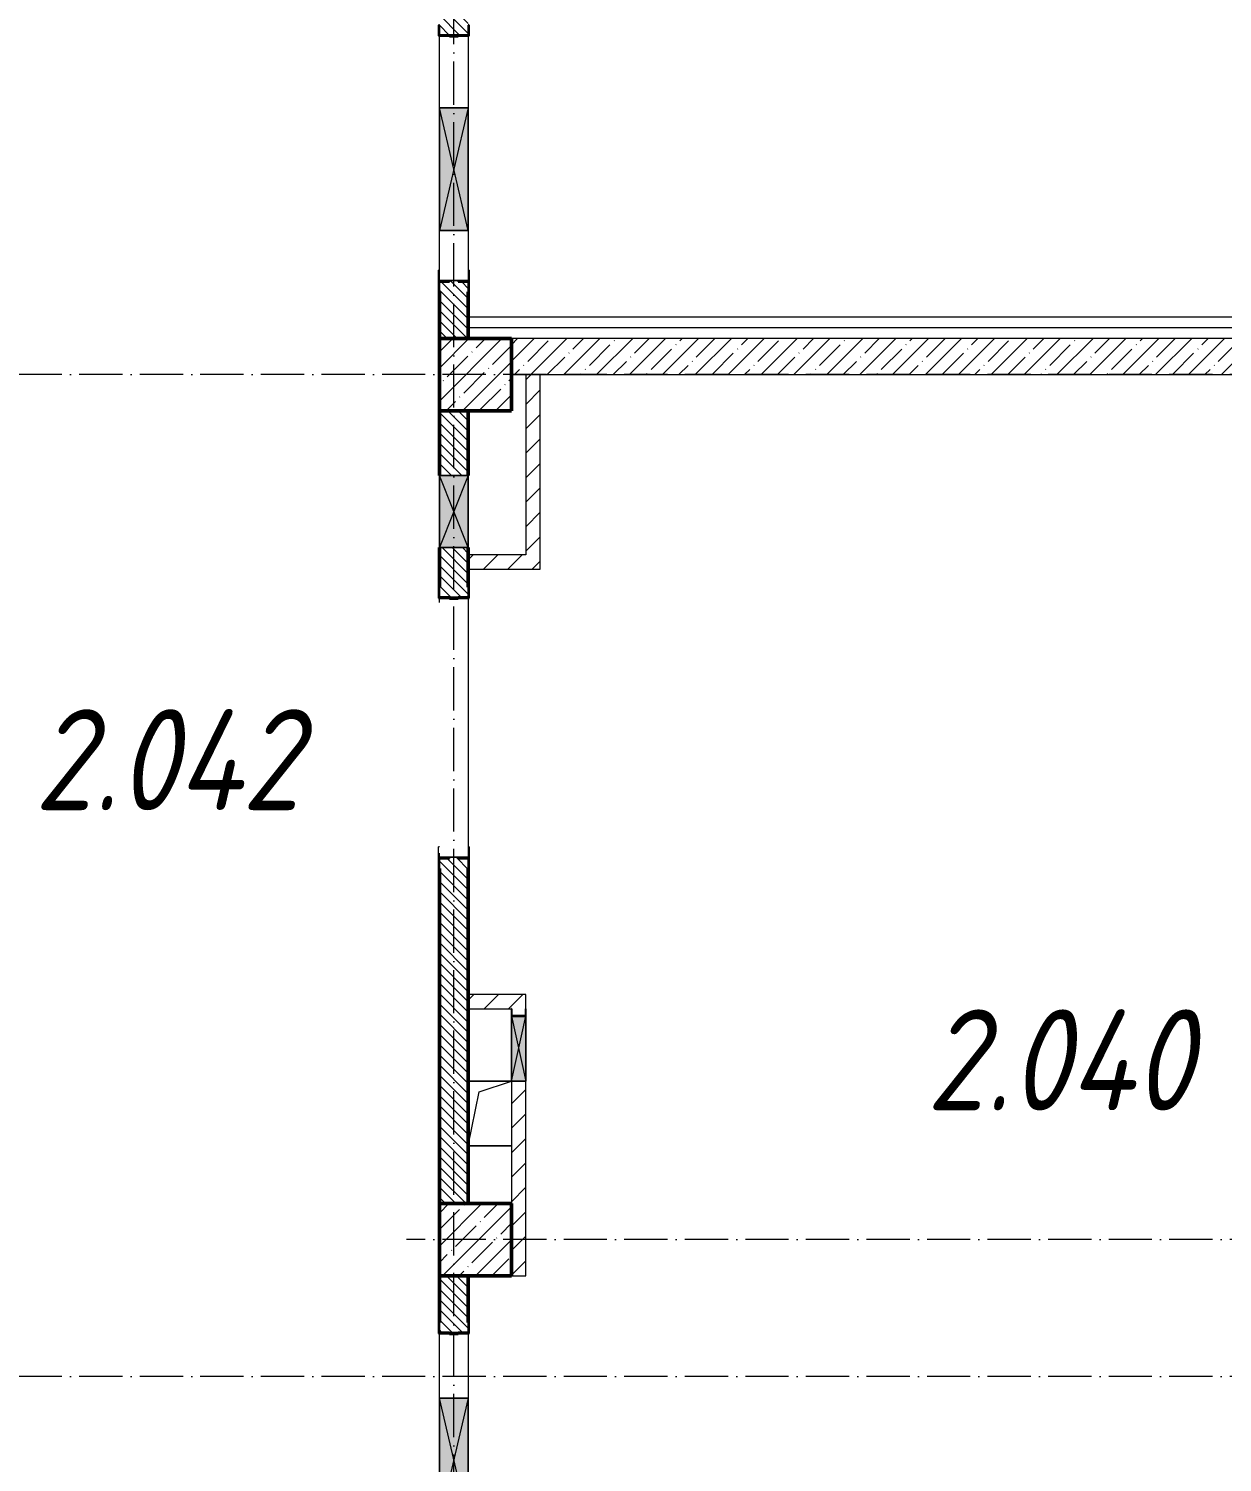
# Model space of a CAD drawing. Header units: millimetres. Extents: x -12989 to 629078, y -109036 to 555275.
# Drawn here: x 606969 to 615249, y 99571 to 109515 of the extents above; entities that cross this region are included whole.
import ezdxf

# ---------------------------------------------------------------- set-up
doc = ezdxf.new("R2010")
doc.units = ezdxf.units.MM
doc.linetypes.add('50_200_ШТРИХ_1Т_ш5_п1_п1_', pattern=[700, 500, -100, 0, -100])
for name, color, linetype, lineweight in [('A-DETL-____-OTLN-4', 7, 'Continuous', 18), ('A-DETL-GENF-OTLN', 7, 'Continuous', 9), ('A-FLOR-____-OTLN', 7, 'Continuous', 9), ('A-GENM-____-MCUT', 7, 'Continuous', 25), ('A-GENM-____-OTLN', 7, 'Continuous', 9), ('A-GENM-____-OTLN-1', 7, 'Continuous', 25), ('A-GLAZ-____-OTLN', 7, 'Continuous', 9), ('A-WALL-____-MCUT-1', 7, 'Continuous', 9), ('A-WALL-____-MCUT-2', 7, 'Continuous', 50), ('A-WALL-____-PATT-1', 7, 'Continuous', 9), ('A-WALL-FNSH-MCUT-1', 7, 'Continuous', 9), ('I-WALL-____-OTLN', 7, 'Continuous', 9), ('S-COLS-____-MCUT', 7, 'Continuous', 50), ('S-COLS-____-OTLN', 7, 'Continuous', 9), ('S-GRID-____-OTLN-1', 7, '50_200_ШТРИХ_1Т_ш5_п1_п1_', 9), ('Марки помещений', 7, 'Continuous', 9)]:
    doc.layers.add(name, color=color, linetype=linetype, lineweight=lineweight)
doc.styles.add('ISOCPEUR_I_3', font='isocpeui.ttf', dxfattribs={"width": 0.85, "height": 2.2})
pattern_1 = [(45, (516567.8, 90784.41), (-84.85281, 84.85281), [])]
pattern_2 = [(135, (516567.8, 90784.41), (-35.35534, -35.35534), [])]

# ---------------------------------------------------------------- blocks, each defined once
blk = doc.blocks.new('BSC_Колонна _Прямоугольная - 500х500-V25-АР1_План отверстий 2 этажа в осях 1-64_А-ГГ')
at = {"layer": 'S-COLS-____-OTLN'}
h = blk.add_hatch(dxfattribs=at)
h.set_pattern_fill('FP_54', color=256, style=0, pattern_type=2)
h.set_pattern_definition([(45, (-93500, -16331.04), (-114.04925, 114.04925), []), (45, (-93385.95, -16331.04), (-114.04925, 114.04925), [201.613, -40.323, 3.353, -36.97])])
h.paths.add_polyline_path([(-250, -250), (250, -250), (250, 250), (-250, 250)], flags=0)
at = {"layer": 'S-COLS-____-MCUT'}
for p, q in [((250, 250), (-250, 250)), ((-250, 250), (-250, -250)), ((250, -250), (250, 250)), ((-250, -250), (250, -250))]:
    blk.add_line(p, q, dxfattribs=at)
blk = doc.blocks.new('BSC_Колонна _Прямоугольная - 500х500-V76-АР1_План отверстий 2 этажа в осях 1-64_А-ГГ')
at = {"layer": 'S-COLS-____-OTLN'}
h = blk.add_hatch(dxfattribs=at)
h.set_pattern_fill('FP_105', color=256, style=0, pattern_type=2)
h.set_pattern_definition([(45, (-93500, -10331.04), (-114.04925, 114.04925), []), (45, (-93385.95, -10331.04), (-114.04925, 114.04925), [201.613, -40.323, 3.353, -36.97])])
h.paths.add_polyline_path([(-250, -250), (250, -250), (250, 250), (-250, 250)], flags=0)
at = {"layer": 'S-COLS-____-MCUT'}
for p, q in [((250, 250), (-250, 250)), ((-250, 250), (-250, -250)), ((250, -250), (250, 250)), ((-250, -250), (250, -250))]:
    blk.add_line(p, q, dxfattribs=at)
blk = doc.blocks.new('АР_Перемычка - АР_Перемычка-28448550-АР1_План отверстий 2 этажа в осях 1-64_А-ГГ')
at = {"layer": 'A-GENM-____-OTLN'}
blk.add_line((-350, -100), (-342, -100), dxfattribs=at)
blk = doc.blocks.new('Фахверк_СКБ_Уголок - 200_3960-28268576-АР1_План отверстий 2 этажа в осях 1-64_А-ГГ')
at = {"layer": 'A-GENM-____-MCUT'}
for p, q in [((200, 156), (125, 156)), ((125, 156), (125, 81)), ((131, 81), (131, 150)), ((131, 150), (200, 150)), ((200, 150), (200, 156)), ((125, 81), (131, 81)), ((131, 19), (125, 19)), ((125, 19), (125, -56)), ((131, -50), (131, 19)), ((125, -56), (200, -56)), ((200, -50), (131, -50)), ((200, -56), (200, -50))]:
    blk.add_line(p, q, dxfattribs=at)
blk = doc.blocks.new('154_Стойка_СКБ_Уголок - СМ-2480_200-28346303-АР1_План отверстий 2 этажа в осях 1-64_А-ГГ')
at = {"layer": 'A-GENM-____-MCUT'}
for p, q in [((125, 156), (125, 81)), ((200, 156), (125, 156)), ((131, 81), (131, 150)), ((131, 150), (200, 150)), ((200, 150), (200, 156)), ((125, 81), (131, 81)), ((131, 19), (125, 19)), ((125, 19), (125, -56)), ((131, -50), (131, 19)), ((125, -56), (200, -56)), ((200, -50), (131, -50)), ((200, -56), (200, -50))]:
    blk.add_line(p, q, dxfattribs=at)
blk = doc.blocks.new('Стойка_Влож_Полоса боковая - Полоса-28213942-АР1_План отверстий 2 этажа в осях 1-64_А-ГГ')
at = {"layer": 'A-GENM-____-OTLN'}
for p, q in [((-5, 60), (0, 60)), ((-5, -60), (-5, 60)), ((0, 31), (0, -31)), ((0, -60), (-5, -60))]:
    blk.add_line(p, q, dxfattribs=at)
blk = doc.blocks.new('Стойка_Влож_Уголок_Опорный - Уголок-28213941-АР1_План отверстий 2 этажа в осях 1-64_А-ГГ')
at = {"layer": 'A-GENM-____-OTLN'}
for p, q in [((-212, -6), (-212, 0)), ((0, 0), (0, -6)), ((-212, -75), (-212, -6)), ((-212, -6), (-206, -6)), ((-212, -75), (-206, -75)), ((-6, -6), (0, -6)), ((-6, -75), (0, -75)), ((0, -6), (0, -75))]:
    blk.add_line(p, q, dxfattribs=at)
blk = doc.blocks.new('АР_Перемычка - АР_Перемычка-28444941-АР1_План отверстий 2 этажа в осях 1-64_А-ГГ')
at = {"layer": 'A-GENM-____-OTLN'}
blk.add_line((-400, -100), (-392, -100), dxfattribs=at)
blk = doc.blocks.new('AR_Отверстие прямоугольное _в плите_ - AR_Отверстие прямоугольное _в плите_-30552603-АР1_План отверстий 2 этажа в осях 1-64_А-ГГ')
at = {"layer": 'A-GENM-____-OTLN'}
for p, q in [((150, 225), (-150, 225)), ((-75, 150), (150, 225)), ((-150, -225), (-75, 150)), ((-150, -225), (150, -225))]:
    blk.add_line(p, q, dxfattribs=at)
blk = doc.blocks.new('AR_Отверстие прямоугольное _в стене_ - AR_Отверстие прямоугольное _в стене__ОВ-36797345-АР1_План отверстий 2 этажа в осях 1-64_А-ГГ')
at = {"layer": 'A-GLAZ-____-OTLN'}
blk.add_hatch(color=256, dxfattribs=at).paths.add_polyline_path([(-225, 47), (-225, -50), (225, -50), (225, 50), (-225, 50)], flags=0)
at = {"layer": 'A-DETL-GENF-OTLN'}
for p, q in [((-225, -50), (-225, 50)), ((-225, 50), (225, 50)), ((225, 50), (-225, -50)), ((-225, 50), (225, -50)), ((225, 50), (-225, 50)), ((-225, 50), (-225, -50)), ((225, -50), (-225, -50)), ((-225, -50), (225, -50))]:
    blk.add_line(p, q, dxfattribs=at)
blk = doc.blocks.new('AR_Отверстие прямоугольное _в стене_ - AR_Отверстие прямоугольное _в стене__ОВ-36854551-АР1_План отверстий 2 этажа в осях 1-64_А-ГГ')
at = {"layer": 'A-GLAZ-____-OTLN'}
blk.add_hatch(color=256, dxfattribs=at).paths.add_polyline_path([(250, -100), (250, 100), (-250, 100), (-250, -100)], flags=0)
at = {"layer": 'A-DETL-GENF-OTLN'}
for p, q in [((-250, -100), (-250, 100)), ((-250, 100), (250, 100)), ((250, 100), (-250, -100)), ((-250, 100), (250, -100)), ((250, 100), (-250, 100)), ((-250, 100), (-250, -100)), ((250, 100), (250, -100)), ((250, -100), (250, 100)), ((250, -100), (-250, -100)), ((-250, -100), (250, -100))]:
    blk.add_line(p, q, dxfattribs=at)
blk = doc.blocks.new('AR_Отверстие прямоугольное _в стене_ - AR_Отверстие прямоугольное _в стене__ОВ-36798040-АР1_План отверстий 2 этажа в осях 1-64_А-ГГ')
at = {"layer": 'A-GLAZ-____-OTLN'}
blk.add_hatch(color=256, dxfattribs=at).paths.add_polyline_path([(425, -100), (425, 100), (-425, 100), (-425, -100)], flags=0)
at = {"layer": 'A-DETL-GENF-OTLN'}
for p, q in [((-425, -100), (-425, 100)), ((-425, 100), (425, 100)), ((425, 100), (-425, -100)), ((-425, 100), (425, -100)), ((425, 100), (-425, 100)), ((-425, 100), (-425, -100)), ((425, 100), (425, -100)), ((425, -100), (425, 100)), ((425, -100), (-425, -100)), ((-425, -100), (425, -100))]:
    blk.add_line(p, q, dxfattribs=at)
blk = doc.blocks.new('154_Фахверк_СКБ_Швеллер - Тип_100_3960_зеркало-36793856-АР1_План отверстий 2 этажа в осях 1-64_А-ГГ')
at = {"layer": 'A-GENM-____-MCUT'}
for p, q in [((175, 50), (125, 50)), ((125, 50), (125, -50)), ((128, 47), (175, 47)), ((128, -47), (128, 47)), ((175, 47), (175, 50)), ((125, -50), (175, -50)), ((175, -47), (128, -47)), ((175, -50), (175, -47))]:
    blk.add_line(p, q, dxfattribs=at)
blk = doc.blocks.new('3эт')
at = {"layer": 'S-GRID-____-OTLN-1', "color": 251, "ltscale": 0.6, "true_color": 0x636466}
for p, q in [((377120.7, -91346.1), (377120.7, -36982.5)), ((387845.1, -70532.4), (351097.5, -70532.4)), ((387845.1, -76532.4), (376792, -76532.4)), ((387845.1, -77482.4), (279340.9, -77482.4))]:
    blk.add_line(p, q, dxfattribs=at)

msp = doc.modelspace()

# ---------------------------------------------------------------- hatches: boundary and pattern name
at = {"layer": 'A-WALL-____-PATT-1'}
h = msp.add_hatch(dxfattribs=at)
h.set_pattern_fill('FP_6', color=256, style=0, pattern_type=2)
h.set_pattern_definition(pattern_2)
h.paths.add_polyline_path([(610017.7976, 107365.4504), (610017.7976, 107759.4504), (609948.7976, 107759.4504), (609948.7976, 107765.4504), (609886.7976, 107765.4504), (609886.7976, 107759.4504), (609817.7976, 107759.4504), (609817.7976, 107365.4504), (609977.7976, 107365.4504)], flags=0)
h.paths.add_polyline_path([(609886.7976, 109465.4504), (609948.7976, 109465.4504), (609948.7976, 109471.4504), (610017.7976, 109471.4504), (610017.7976, 109865.4504), (609817.7976, 109865.4504), (609817.7976, 109471.4504), (609886.7976, 109471.4504)], flags=0)
h = msp.add_hatch(dxfattribs=at)
h.set_pattern_fill('FP_25', color=256, style=0, pattern_type=2)
h.set_pattern_definition([(45, (516567.8, 90784.41), (-114.04925, 114.04925), []), (45, (516681.85, 90784.41), (-114.04925, 114.04925), [201.612, -40.322, 3.353, -36.97])])
h.paths.add_polyline_path([(617317.7976, 107115.4504), (617317.7976, 107365.4504), (610317.7976, 107365.4504), (610317.7976, 107115.4504), (617299.5724, 107115.4504)], flags=0)
h = msp.add_hatch(dxfattribs=at)
h.set_pattern_fill('FP_4', color=256, style=0, pattern_type=2)
h.set_pattern_definition(pattern_1)
h.paths.add_polyline_path([(610517.7976, 105865.4504), (610517.7976, 107115.4504), (610417.7976, 107115.4504), (610417.7976, 105865.4504)], flags=0)
h = msp.add_hatch(dxfattribs=at)
h.set_pattern_fill('FP_6', color=256, style=0, pattern_type=2)
h.set_pattern_definition(pattern_2)
h.paths.add_polyline_path([(609817.7976, 101365.4504), (610017.7976, 101365.4504), (610017.7976, 103759.4504), (609948.7976, 103759.4504), (609948.7976, 103765.4504), (609886.7976, 103765.4504), (609886.7976, 103759.4504), (609817.7976, 103759.4504), (609817.7976, 101840.245)], flags=0)
h.paths.add_polyline_path([(609948.7976, 105565.4504), (609948.7976, 105571.4504), (610017.7976, 105571.4504), (610017.7976, 105915.4504), (609817.7976, 105915.4504), (609818.7207, 105571.4504), (609886.7976, 105571.4504), (609886.7976, 105565.4504)], flags=0)
h.paths.add_polyline_path([(609948.5669, 106415.4504), (610017.7976, 106415.4504), (610017.7976, 106865.4504), (609817.7976, 106865.4504), (609817.7976, 106415.4504)], flags=0)
h = msp.add_hatch(dxfattribs=at)
h.set_pattern_fill('FP_4', color=256, style=0, pattern_type=2)
h.set_pattern_definition(pattern_1)
h.paths.add_polyline_path([(610017.7976, 105765.4504), (610517.7976, 105765.4504), (610517.7976, 105865.4504), (610017.7976, 105865.4504)], flags=0)
h = msp.add_hatch(dxfattribs=at)
h.set_pattern_fill('FP_4', color=256, style=0, pattern_type=2)
h.set_pattern_definition(pattern_1)
h.paths.add_polyline_path([(610414.7976, 102715.4504), (610417.7976, 102715.4504), (610417.7976, 102815.4504), (610017.7976, 102815.4504), (610017.7976, 102715.4504), (610320.7976, 102715.4504)], flags=0)
h = msp.add_hatch(dxfattribs=at)
h.set_pattern_fill('FP_4', color=256, style=0, pattern_type=2)
h.set_pattern_definition(pattern_1)
h.paths.add_polyline_path([(610417.7976, 100865.4504), (610417.7976, 102215.4504), (610317.7976, 102215.4504), (610317.7976, 100865.4504)], flags=0)
h.paths.add_polyline_path([(610414.7976, 102668.4504), (610414.7976, 102715.4504), (610320.7976, 102715.4504), (610320.7976, 102668.4504)], flags=0)
h = msp.add_hatch(dxfattribs=at)
h.set_pattern_fill('FP_6', color=256, style=0, pattern_type=2)
h.set_pattern_definition(pattern_2)
h.paths.add_polyline_path([(610017.7976, 98365.4504), (610017.7976, 98759.4504), (609948.7976, 98759.4504), (609948.7976, 98765.4504), (609886.7976, 98765.4504), (609886.7976, 98759.4504), (609817.7976, 98759.4504), (609817.7976, 98365.4504)], flags=0)
h.paths.add_polyline_path([(609948.7976, 100465.4504), (609948.7976, 100471.4504), (610017.7976, 100471.4504), (610017.7976, 100865.4504), (609817.7976, 100865.4504), (609817.7976, 100471.4504), (609886.7976, 100471.4504), (609886.7976, 100465.4504)], flags=0)

# ---------------------------------------------------------------- linework, layer by layer
at = {"layer": 'A-DETL-____-OTLN-4'}
for p, q in [((617567.7976, 107515.4504), (610017.7976, 107515.4504)), ((617567.7976, 107440.4504), (610017.7976, 107440.4504))]:
    msp.add_line(p, q, dxfattribs=at)
at = {"layer": 'A-FLOR-____-OTLN'}
for p, q in [((610017.7976, 102215.4504), (610317.7976, 102215.4504)), ((610317.7976, 101765.4504), (610017.7976, 101765.4504))]:
    msp.add_line(p, q, dxfattribs=at)
at = {"layer": 'A-WALL-____-MCUT-1'}
for p, q in [((617317.7976, 107365.4504), (610317.7976, 107365.4504)), ((610317.7976, 107115.4504), (617317.7976, 107115.4504))]:
    msp.add_line(p, q, dxfattribs=at)
at = {"layer": 'A-WALL-____-MCUT-2'}
for p, q in [((609886.7976, 109465.4504), (609948.7976, 109465.4504)), ((609817.7976, 107690.4504), (609817.7976, 107365.4504)), ((610017.7976, 107365.4504), (610017.7976, 107690.4504)), ((609817.7976, 106865.4504), (609817.7976, 106415.4504)), ((610017.7976, 106415.4504), (610017.7976, 106865.4504)), ((609817.7976, 105915.4504), (609817.7976, 105640.4504)), ((610017.7976, 105640.4504), (610017.7976, 105915.4504)), ((609886.7976, 105565.4504), (609948.7976, 105565.4504)), ((609817.7976, 103690.4504), (609817.7976, 101365.4504)), ((610017.7976, 101365.4504), (610017.7976, 103690.4504)), ((609817.7976, 100865.4504), (609817.7976, 100540.4504)), ((610017.7976, 100540.4504), (610017.7976, 100865.4504)), ((609886.7976, 100465.4504), (609948.7976, 100465.4504))]:
    msp.add_line(p, q, dxfattribs=at)
at = {"layer": 'A-WALL-FNSH-MCUT-1'}
for p, q in [((610417.7976, 107115.4504), (610417.7976, 105865.4504)), ((610517.7976, 105765.4504), (610517.7976, 107115.4504)), ((610417.7976, 105865.4504), (610017.7976, 105865.4504)), ((610017.7976, 105765.4504), (610517.7976, 105765.4504)), ((610417.7976, 102815.4504), (610017.7976, 102815.4504)), ((610017.7976, 102815.4504), (610017.7976, 102715.4504)), ((610417.7976, 102715.4504), (610417.7976, 102815.4504)), ((610017.7976, 102715.4504), (610317.7976, 102715.4504)), ((610317.7976, 102215.4504), (610317.7976, 101365.4504)), ((610417.7976, 100865.4504), (610417.7976, 102215.4504)), ((610317.7976, 100865.4504), (610417.7976, 100865.4504))]:
    msp.add_line(p, q, dxfattribs=at)
at = {"layer": 'I-WALL-____-OTLN'}
for p, q in [((609817.7976, 108965.4504), (609817.7976, 109465.4504)), ((610017.7976, 109465.4504), (610017.7976, 108965.4504)), ((609817.7976, 107765.4504), (609817.7976, 108115.4504)), ((610017.7976, 108115.4504), (610017.7976, 107765.4504)), ((609817.7976, 105535.4504), (609817.7976, 105565.4504)), ((610017.7976, 105565.4504), (610017.7976, 103765.4504)), ((609817.7976, 103765.4504), (609817.7976, 103795.4504)), ((609817.7976, 100015.4504), (609817.7976, 100465.4504)), ((610017.7976, 100465.4504), (610017.7976, 100015.4504))]:
    msp.add_line(p, q, dxfattribs=at)

# ---------------------------------------------------------------- block references
msp.add_blockref('3эт', (232797.0902, 177647.8646))
at = {"layer": 'A-GENM-____-OTLN'}
for name, p, rotation in [('Стойка_Влож_Уголок_Опорный - Уголок-28213941-АР1_План отверстий 2 этажа в осях 1-64_А-ГГ', (609811.7976, 107765.4504), 180), ('Стойка_Влож_Полоса боковая - Полоса-28213942-АР1_План отверстий 2 этажа в осях 1-64_А-ГГ', (609917.7976, 107765.4504), 269.9999999999999), ('АР_Перемычка - АР_Перемычка-28448550-АР1_План отверстий 2 этажа в осях 1-64_А-ГГ', (609917.7976, 107765.4504), 89.9999999999999), ('Стойка_Влож_Уголок_Опорный - Уголок-28213941-АР1_План отверстий 2 этажа в осях 1-64_А-ГГ', (609811.7976, 103765.4504), 180), ('Стойка_Влож_Полоса боковая - Полоса-28213942-АР1_План отверстий 2 этажа в осях 1-64_А-ГГ', (609917.7976, 103765.4504), 269.9999999999999), ('АР_Перемычка - АР_Перемычка-28444941-АР1_План отверстий 2 этажа в осях 1-64_А-ГГ', (609917.7976, 103765.4504), 89.9999999999999)]:
    msp.add_blockref(name, p, dxfattribs=dict(at, rotation=rotation))
msp.add_blockref('AR_Отверстие прямоугольное _в плите_ - AR_Отверстие прямоугольное _в плите_-30552603-АР1_План отверстий 2 этажа в осях 1-64_А-ГГ', (610167.7976, 101990.4504), dxfattribs=at)
at = {"layer": 'A-GENM-____-OTLN-1'}
for name, p, rotation in [('Фахверк_СКБ_Уголок - 200_3960-28268576-АР1_План отверстий 2 этажа в осях 1-64_А-ГГ', (609967.7976, 109340.4504), 89.9999999999999), ('154_Стойка_СКБ_Уголок - СМ-2480_200-28346303-АР1_План отверстий 2 этажа в осях 1-64_А-ГГ', (609867.7976, 107890.4504), 269.9999999999999), ('Фахверк_СКБ_Уголок - 200_3960-28268576-АР1_План отверстий 2 этажа в осях 1-64_А-ГГ', (609967.7976, 105440.4504), 89.9999999999999), ('154_Стойка_СКБ_Уголок - СМ-2480_200-28346303-АР1_План отверстий 2 этажа в осях 1-64_А-ГГ', (609867.7976, 103890.4504), 269.9999999999999), ('154_Фахверк_СКБ_Швеллер - Тип_100_3960_зеркало-36793856-АР1_План отверстий 2 этажа в осях 1-64_А-ГГ', (610367.7976, 102540.4504), 90), ('Фахверк_СКБ_Уголок - 200_3960-28268576-АР1_План отверстий 2 этажа в осях 1-64_А-ГГ', (609967.7976, 100340.4504), 89.9999999999999)]:
    msp.add_blockref(name, p, dxfattribs=dict(at, rotation=rotation))
at = {"layer": 'A-GLAZ-____-OTLN'}
for name, p, rotation in [('AR_Отверстие прямоугольное _в стене_ - AR_Отверстие прямоугольное _в стене__ОВ-36798040-АР1_План отверстий 2 этажа в осях 1-64_А-ГГ', (609917.7976, 108540.4504), 269.9999999999999), ('AR_Отверстие прямоугольное _в стене_ - AR_Отверстие прямоугольное _в стене__ОВ-36854551-АР1_План отверстий 2 этажа в осях 1-64_А-ГГ', (609917.7976, 106165.4504), 269.9999999999999), ('AR_Отверстие прямоугольное _в стене_ - AR_Отверстие прямоугольное _в стене__ОВ-36797345-АР1_План отверстий 2 этажа в осях 1-64_А-ГГ', (610367.7976, 102440.4504), 90), ('AR_Отверстие прямоугольное _в стене_ - AR_Отверстие прямоугольное _в стене__ОВ-36798040-АР1_План отверстий 2 этажа в осях 1-64_А-ГГ', (609917.7976, 99590.4504), 269.9999999999999)]:
    msp.add_blockref(name, p, dxfattribs=dict(at, rotation=rotation))
at = {"layer": 'S-COLS-____-OTLN'}
for name, p in [('BSC_Колонна _Прямоугольная - 500х500-V25-АР1_План отверстий 2 этажа в осях 1-64_А-ГГ', (610067.7976, 107115.4504)), ('BSC_Колонна _Прямоугольная - 500х500-V76-АР1_План отверстий 2 этажа в осях 1-64_А-ГГ', (610067.7976, 101115.4504))]:
    msp.add_blockref(name, p, dxfattribs=at)

# ---------------------------------------------------------------- texts
at = {"layer": 'Марки помещений', "char_height": 700, "width": 817.72125, "attachment_point": 1, "style": 'ISOCPEUR_I_3'}
for s, insert in [('2.042', (607007.4668, 104794.4862)), ('2.040', (613195.4668, 102712.2306))]:
    msp.add_mtext(s, dxfattribs=dict(at, insert=insert))

doc.saveas('drawing.dxf')
